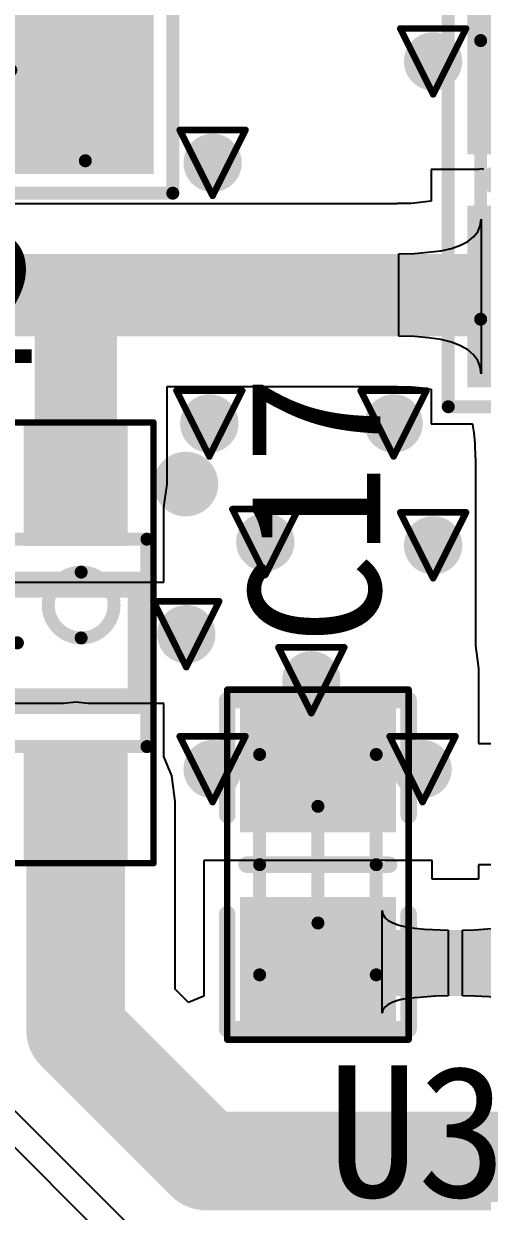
# Model space of a CAD drawing. Header units: millimetres. Extents: x 80 to 220, y 44 to 120.
# Drawn here: x 126.69 to 130.23, y 93.85 to 103.01 of the extents above; entities that cross this region are included whole.
import ezdxf

# ---------------------------------------------------------------- set-up
doc = ezdxf.new("R2010")
doc.units = ezdxf.units.MM
for name, color, linetype in [('BottomLayer', 5, 'Continuous'), ('DrillDrawing', 1, 'Continuous'), ('Mechanical13', 56, 'Continuous'), ('Mechanical15', 56, 'Continuous'), ('MultiLayer', 9, 'Continuous'), ('TopLayer', 1, 'Continuous'), ('TopOverlay', 2, 'Continuous'), ('TopPaste', 8, 'Continuous'), ('TopSolder', 216, 'Continuous'), ('ViaHoleLayer', 16, 'Continuous')]:
    doc.layers.add(name, color=color, linetype=linetype)

# ---------------------------------------------------------------- blocks, each defined once
blk = doc.blocks.new('C0603_28')
at = {"layer": 'Mechanical13', "const_width": 0.1}
for points in [[(0.85, 0.45), (-0.85, 0.45)], [(-0.85, -0.45), (-0.85, 0.45)], [(0.85, -0.45), (0.85, 0.45)], [(0.85, -0.45), (-0.85, -0.45)]]:
    blk.add_lwpolyline(points, dxfattribs=at)
at = {"layer": 'Mechanical13', "const_width": 0.05}
for points in [[(-0.875, 0.45, 1), (-0.825, 0.45, 1)], [(-0.875, 0.45, 1), (-0.825, 0.45, 1)], [(0.825, 0.45, 1), (0.875, 0.45, 1)], [(0.825, 0.45, 1), (0.875, 0.45, 1)], [(-0.875, -0.45, 1), (-0.825, -0.45, 1)], [(-0.875, -0.45, 1), (-0.825, -0.45, 1)], [(0.825, -0.45, 1), (0.875, -0.45, 1)], [(0.825, -0.45, 1), (0.875, -0.45, 1)]]:
    blk.add_lwpolyline(points, format="xyb", close=True, dxfattribs=at)
at = {"layer": 'Mechanical15'}
for points, const_width in [([(-1.35, -0.7), (-1.35, 0.7)], 0.05), ([(1.35, 0.7), (-1.35, 0.7)], 0.05), ([(1.35, -0.7), (1.35, 0.7)], 0.05), ([(0, -0.45), (0, 0.45)], 0.1), ([(0.45, 0), (-0.45, 0)], 0.1), ([(1.35, -0.7), (-1.35, -0.7)], 0.05)]:
    blk.add_lwpolyline(points, dxfattribs=dict(at, const_width=const_width))
for points, const_width in [([(-1.3625, 0.7, 1), (-1.3375, 0.7, 1)], 0.025), ([(-1.3625, 0.7, 1), (-1.3375, 0.7, 1)], 0.025), ([(1.3375, 0.7, 1), (1.3625, 0.7, 1)], 0.025), ([(1.3375, 0.7, 1), (1.3625, 0.7, 1)], 0.025), ([(-0.025, 0.45, 1), (0.025, 0.45, 1)], 0.05), ([(-0.475, 0, 1), (-0.425, 0, 1)], 0.05), ([(0.425, 0, 1), (0.475, 0, 1)], 0.05), ([(-0.025, -0.45, 1), (0.025, -0.45, 1)], 0.05), ([(-1.3625, -0.7, 1), (-1.3375, -0.7, 1)], 0.025), ([(-1.3625, -0.7, 1), (-1.3375, -0.7, 1)], 0.025), ([(1.3375, -0.7, 1), (1.3625, -0.7, 1)], 0.025), ([(1.3375, -0.7, 1), (1.3625, -0.7, 1)], 0.025)]:
    blk.add_lwpolyline(points, format="xyb", close=True, dxfattribs=dict(at, const_width=const_width))
at = {"layer": 'TopLayer'}
for points in [[(-0.35, -0.5), (-0.35, 0.5), (-1.15, -0.5), (-1.15, 0.5)], [(1.15, -0.5), (1.15, 0.5), (0.35, -0.5), (0.35, 0.5)]]:
    blk.add_solid(points, dxfattribs=at)
at = {"layer": 'TopOverlay', "const_width": 0.127}
for points in [[(-0.381, 0.7), (-1.27, 0.7)], [(-1.27, -0.7), (-1.27, 0.7)], [(1.27, 0.7), (0.381, 0.7)], [(1.27, -0.7), (1.27, 0.7)], [(0, -0.55), (0, 0.55)], [(-0.381, -0.7), (-1.27, -0.7)], [(1.27, -0.7), (0.381, -0.7)]]:
    blk.add_lwpolyline(points, dxfattribs=at)
at = {"layer": 'TopOverlay', "const_width": 0.0635}
for points in [[(-1.3017, 0.7, 1), (-1.2383, 0.7, 1)], [(-1.3017, 0.7, 1), (-1.2383, 0.7, 1)], [(-0.4128, 0.7, 1), (-0.3493, 0.7, 1)], [(0.3493, 0.7, 1), (0.4128, 0.7, 1)], [(1.2383, 0.7, 1), (1.3017, 0.7, 1)], [(1.2383, 0.7, 1), (1.3017, 0.7, 1)], [(-0.0318, 0.55, 1), (0.0318, 0.55, 1)], [(-0.0318, -0.55, 1), (0.0318, -0.55, 1)], [(-1.3017, -0.7, 1), (-1.2383, -0.7, 1)], [(-1.3017, -0.7, 1), (-1.2383, -0.7, 1)], [(-0.4128, -0.7, 1), (-0.3493, -0.7, 1)], [(0.3493, -0.7, 1), (0.4128, -0.7, 1)], [(1.2383, -0.7, 1), (1.3017, -0.7, 1)], [(1.2383, -0.7, 1), (1.3017, -0.7, 1)]]:
    blk.add_lwpolyline(points, format="xyb", close=True, dxfattribs=at)
at = {"layer": 'TopPaste'}
for points in [[(-0.35, -0.5), (-0.35, 0.5), (-1.15, -0.5), (-1.15, 0.5)], [(1.15, -0.5), (1.15, 0.5), (0.35, -0.5), (0.35, 0.5)]]:
    blk.add_solid(points, dxfattribs=at)
at = {"layer": 'TopSolder'}
for points in [[(-0.2484, -0.6016), (-0.2484, 0.6016), (-1.2516, -0.6016), (-1.2516, 0.6016)], [(1.2516, -0.6016), (1.2516, 0.6016), (0.2484, -0.6016), (0.2484, 0.6016)]]:
    blk.add_solid(points, dxfattribs=at)
blk = doc.blocks.new('C0805_33')
at = {"layer": 'Mechanical13', "const_width": 0.1}
for points in [[(-1.075, 0.7), (-1.075, -0.7)], [(-1.075, 0.7), (1.075, 0.7)], [(1.075, 0.7), (1.075, -0.7)], [(-1.075, -0.7), (1.075, -0.7)]]:
    blk.add_lwpolyline(points, dxfattribs=at)
at = {"layer": 'Mechanical13', "const_width": 0.05}
for points in [[(-1.1, 0.7, 1), (-1.05, 0.7, 1)], [(-1.1, 0.7, 1), (-1.05, 0.7, 1)], [(1.05, 0.7, 1), (1.1, 0.7, 1)], [(1.05, 0.7, 1), (1.1, 0.7, 1)], [(-1.1, -0.7, 1), (-1.05, -0.7, 1)], [(-1.1, -0.7, 1), (-1.05, -0.7, 1)], [(1.05, -0.7, 1), (1.1, -0.7, 1)], [(1.05, -0.7, 1), (1.1, -0.7, 1)]]:
    blk.add_lwpolyline(points, format="xyb", close=True, dxfattribs=at)
at = {"layer": 'Mechanical15', "const_width": 0.1}
for points in [[(-1.75, 0.95), (-1.75, -0.95)], [(-1.75, 0.95), (1.75, 0.95)], [(1.75, 0.95), (1.75, -0.95)], [(0, 0.5), (0, -0.5)], [(-0.5, 0), (0.5, 0)], [(-1.75, -0.95), (1.75, -0.95)]]:
    blk.add_lwpolyline(points, dxfattribs=at)
at = {"layer": 'Mechanical15', "const_width": 0.05}
for points in [[(-1.775, 0.95, 1), (-1.725, 0.95, 1)], [(-1.775, 0.95, 1), (-1.725, 0.95, 1)], [(1.725, 0.95, 1), (1.775, 0.95, 1)], [(1.725, 0.95, 1), (1.775, 0.95, 1)], [(-0.025, 0.5, 1), (0.025, 0.5, 1)], [(-0.525, 0, 1), (-0.475, 0, 1)], [(0.475, 0, 1), (0.525, 0, 1)], [(-0.025, -0.5, 1), (0.025, -0.5, 1)], [(-1.775, -0.95, 1), (-1.725, -0.95, 1)], [(-1.775, -0.95, 1), (-1.725, -0.95, 1)], [(1.725, -0.95, 1), (1.775, -0.95, 1)], [(1.725, -0.95, 1), (1.775, -0.95, 1)]]:
    blk.add_lwpolyline(points, format="xyb", close=True, dxfattribs=at)
at = {"layer": 'TopLayer'}
for points in [[(-0.3, -0.7), (-0.3, 0.7), (-1.5, -0.7), (-1.5, 0.7)], [(1.5, -0.7), (1.5, 0.7), (0.3, -0.7), (0.3, 0.7)]]:
    blk.add_solid(points, dxfattribs=at)
at = {"layer": 'TopOverlay', "const_width": 0.2}
blk.add_lwpolyline([(0, 0.6), (0, -0.6)], dxfattribs=at)
at = {"layer": 'TopOverlay', "const_width": 0.1}
for points in [[(-0.05, 0.6, 1), (0.05, 0.6, 1)], [(-0.05, -0.6, 1), (0.05, -0.6, 1)]]:
    blk.add_lwpolyline(points, format="xyb", close=True, dxfattribs=at)
at = {"layer": 'TopPaste'}
for points in [[(-0.3, -0.7), (-0.3, 0.7), (-1.5, -0.7), (-1.5, 0.7)], [(1.5, -0.7), (1.5, 0.7), (0.3, -0.7), (0.3, 0.7)]]:
    blk.add_solid(points, dxfattribs=at)
at = {"layer": 'TopSolder'}
for points in [[(-0.1984, -0.8016), (-0.1984, 0.8016), (-1.6016, -0.8016), (-1.6016, 0.8016)], [(1.6016, -0.8016), (1.6016, 0.8016), (0.1984, -0.8016), (0.1984, 0.8016)]]:
    blk.add_solid(points, dxfattribs=at)
blk = doc.blocks.new('SOT_23_5PIN_42')
at = {"layer": 'Mechanical13', "const_width": 0.1}
for points in [[(-0.7999, -1.5001), (-0.7999, 1.4999)], [(0.8001, 1.4999), (-0.7999, 1.4999)], [(0.8001, -1.5001), (0.8001, 1.4999)], [(0.8001, -1.5001), (-0.7999, -1.5001)]]:
    blk.add_lwpolyline(points, dxfattribs=at)
at = {"layer": 'Mechanical13'}
for points, const_width in [([(-0.8249, 1.4999, 1), (-0.7749, 1.4999, 1)], 0.05), ([(-0.8249, 1.4999, 1), (-0.7749, 1.4999, 1)], 0.05), ([(0.7751, 1.4999, 1), (0.8251, 1.4999, 1)], 0.05), ([(0.7751, 1.4999, 1), (0.8251, 1.4999, 1)], 0.05), ([(-0.0379, 0.9919, 1), (-0.5459, 0.9919, 1)], 0.1), ([(-0.5709, 0.9919, 1), (-0.5209, 0.9919, 1)], 0.05), ([(-0.0629, 0.9919, 1), (-0.0129, 0.9919, 1)], 0.05), ([(-0.8249, -1.5001, 1), (-0.7749, -1.5001, 1)], 0.05), ([(-0.8249, -1.5001, 1), (-0.7749, -1.5001, 1)], 0.05), ([(0.7751, -1.5001, 1), (0.8251, -1.5001, 1)], 0.05), ([(0.7751, -1.5001, 1), (0.8251, -1.5001, 1)], 0.05)]:
    blk.add_lwpolyline(points, format="xyb", close=True, dxfattribs=dict(at, const_width=const_width))
at = {"layer": 'Mechanical15'}
for points, const_width in [([(1.7, 1.55), (-1.7, 1.55)], 0.05), ([(-1.7, -1.55), (-1.7, 1.55)], 0.05), ([(1.7, -1.55), (1.7, 1.55)], 0.05), ([(0, -0.5), (0, 0.5)], 0.1), ([(0.5, 0), (-0.5, 0)], 0.1), ([(1.7, -1.55), (-1.7, -1.55)], 0.05)]:
    blk.add_lwpolyline(points, dxfattribs=dict(at, const_width=const_width))
for points, const_width in [([(-1.7125, 1.55, 1), (-1.6875, 1.55, 1)], 0.025), ([(-1.7125, 1.55, 1), (-1.6875, 1.55, 1)], 0.025), ([(1.6875, 1.55, 1), (1.7125, 1.55, 1)], 0.025), ([(1.6875, 1.55, 1), (1.7125, 1.55, 1)], 0.025), ([(-0.025, 0.5, 1), (0.025, 0.5, 1)], 0.05), ([(-0.525, 0, 1), (-0.475, 0, 1)], 0.05), ([(0.475, 0, 1), (0.525, 0, 1)], 0.05), ([(-0.025, -0.5, 1), (0.025, -0.5, 1)], 0.05), ([(-1.7125, -1.55, 1), (-1.6875, -1.55, 1)], 0.025), ([(-1.7125, -1.55, 1), (-1.6875, -1.55, 1)], 0.025), ([(1.6875, -1.55, 1), (1.7125, -1.55, 1)], 0.025), ([(1.6875, -1.55, 1), (1.7125, -1.55, 1)], 0.025)]:
    blk.add_lwpolyline(points, format="xyb", close=True, dxfattribs=dict(at, const_width=const_width))
at = {"layer": 'TopLayer'}
for points in [[(-0.85, 0.65), (-0.85, 1.25), (-1.6, 0.65), (-1.6, 1.25)], [(1.6, 0.65), (1.6, 1.25), (0.85, 0.65), (0.85, 1.25)], [(-0.85, -0.3), (-0.85, 0.3), (-1.6, -0.3), (-1.6, 0.3)], [(-0.85, -1.25), (-0.85, -0.65), (-1.6, -1.25), (-1.6, -0.65)], [(1.6, -1.25), (1.6, -0.65), (0.85, -1.25), (0.85, -0.65)]]:
    blk.add_solid(points, dxfattribs=at)
at = {"layer": 'TopOverlay'}
for points, const_width in [([(-1.1, 1.8, 1), (-1.35, 1.8, 1)], 0.25), ([(-1.4125, 1.8, 1), (-1.2875, 1.8, 1)], 0.125), ([(-1.1625, 1.8, 1), (-1.0375, 1.8, 1)], 0.125), ([(-0.5, 1.45, 1), (-0.4, 1.45, 1)], 0.1), ([(-0.5, 1.45, 1), (-0.4, 1.45, 1)], 0.1), ([(0.4, 1.45, 1), (0.5, 1.45, 1)], 0.1), ([(0.4, 1.45, 1), (0.5, 1.45, 1)], 0.1), ([(-0.5, -1.45, 1), (-0.4, -1.45, 1)], 0.1), ([(-0.5, -1.45, 1), (-0.4, -1.45, 1)], 0.1), ([(0.4, -1.45, 1), (0.5, -1.45, 1)], 0.1), ([(0.4, -1.45, 1), (0.5, -1.45, 1)], 0.1)]:
    blk.add_lwpolyline(points, format="xyb", close=True, dxfattribs=dict(at, const_width=const_width))
at = {"layer": 'TopOverlay', "const_width": 0.2}
for points in [[(-0.45, -1.45), (-0.45, 1.45)], [(0.45, 1.45), (-0.45, 1.45)], [(0.45, -1.45), (0.45, 1.45)], [(0.45, -1.45), (-0.45, -1.45)]]:
    blk.add_lwpolyline(points, dxfattribs=at)
at = {"layer": 'TopPaste'}
for points in [[(-0.85, 0.65), (-0.85, 1.25), (-1.6, 0.65), (-1.6, 1.25)], [(1.6, 0.65), (1.6, 1.25), (0.85, 0.65), (0.85, 1.25)], [(-0.85, -0.3), (-0.85, 0.3), (-1.6, -0.3), (-1.6, 0.3)], [(-0.85, -1.25), (-0.85, -0.65), (-1.6, -1.25), (-1.6, -0.65)], [(1.6, -1.25), (1.6, -0.65), (0.85, -1.25), (0.85, -0.65)]]:
    blk.add_solid(points, dxfattribs=at)
at = {"layer": 'TopSolder'}
for points in [[(-0.7484, 0.5484), (-0.7484, 1.3516), (-1.7016, 0.5484), (-1.7016, 1.3516)], [(1.7016, 0.5484), (1.7016, 1.3516), (0.7484, 0.5484), (0.7484, 1.3516)], [(-0.7484, -0.4016), (-0.7484, 0.4016), (-1.7016, -0.4016), (-1.7016, 0.4016)], [(-0.7484, -1.3516), (-0.7484, -0.5484), (-1.7016, -1.3516), (-1.7016, -0.5484)], [(1.7016, -1.3516), (1.7016, -0.5484), (0.7484, -1.3516), (0.7484, -0.5484)]]:
    blk.add_solid(points, dxfattribs=at)
blk = doc.blocks.new('C0805_113')
at = {"layer": 'Mechanical13', "const_width": 0.1}
for points in [[(-1.075, -0.7), (-1.075, 0.7)], [(-1.075, 0.7), (1.075, 0.7)], [(1.075, -0.7), (1.075, 0.7)], [(-1.075, -0.7), (1.075, -0.7)]]:
    blk.add_lwpolyline(points, dxfattribs=at)
at = {"layer": 'Mechanical13', "const_width": 0.05}
for points in [[(-1.1, 0.7, 1), (-1.05, 0.7, 1)], [(-1.1, 0.7, 1), (-1.05, 0.7, 1)], [(1.05, 0.7, 1), (1.1, 0.7, 1)], [(1.05, 0.7, 1), (1.1, 0.7, 1)], [(-1.1, -0.7, 1), (-1.05, -0.7, 1)], [(-1.1, -0.7, 1), (-1.05, -0.7, 1)], [(1.05, -0.7, 1), (1.1, -0.7, 1)], [(1.05, -0.7, 1), (1.1, -0.7, 1)]]:
    blk.add_lwpolyline(points, format="xyb", close=True, dxfattribs=at)
at = {"layer": 'Mechanical15', "const_width": 0.1}
for points in [[(-1.75, -0.95), (-1.75, 0.95)], [(-1.75, 0.95), (1.75, 0.95)], [(1.75, -0.95), (1.75, 0.95)], [(0, -0.5), (0, 0.5)], [(-0.5, 0), (0.5, 0)], [(-1.75, -0.95), (1.75, -0.95)]]:
    blk.add_lwpolyline(points, dxfattribs=at)
at = {"layer": 'Mechanical15', "const_width": 0.05}
for points in [[(-1.775, 0.95, 1), (-1.725, 0.95, 1)], [(-1.775, 0.95, 1), (-1.725, 0.95, 1)], [(1.725, 0.95, 1), (1.775, 0.95, 1)], [(1.725, 0.95, 1), (1.775, 0.95, 1)], [(-0.025, 0.5, 1), (0.025, 0.5, 1)], [(-0.525, 0, 1), (-0.475, 0, 1)], [(0.475, 0, 1), (0.525, 0, 1)], [(-0.025, -0.5, 1), (0.025, -0.5, 1)], [(-1.775, -0.95, 1), (-1.725, -0.95, 1)], [(-1.775, -0.95, 1), (-1.725, -0.95, 1)], [(1.725, -0.95, 1), (1.775, -0.95, 1)], [(1.725, -0.95, 1), (1.775, -0.95, 1)]]:
    blk.add_lwpolyline(points, format="xyb", close=True, dxfattribs=at)
at = {"layer": 'TopLayer'}
for points in [[(-0.3, -0.7), (-0.3, 0.7), (-1.5, -0.7), (-1.5, 0.7)], [(1.5, -0.7), (1.5, 0.7), (0.3, -0.7), (0.3, 0.7)]]:
    blk.add_solid(points, dxfattribs=at)
at = {"layer": 'TopOverlay', "const_width": 0.2}
blk.add_lwpolyline([(0, -0.6), (0, 0.6)], dxfattribs=at)
at = {"layer": 'TopOverlay', "const_width": 0.1}
for points in [[(-0.05, 0.6, 1), (0.05, 0.6, 1)], [(-0.05, -0.6, 1), (0.05, -0.6, 1)]]:
    blk.add_lwpolyline(points, format="xyb", close=True, dxfattribs=at)
at = {"layer": 'TopPaste'}
for points in [[(-0.3, -0.7), (-0.3, 0.7), (-1.5, -0.7), (-1.5, 0.7)], [(1.5, -0.7), (1.5, 0.7), (0.3, -0.7), (0.3, 0.7)]]:
    blk.add_solid(points, dxfattribs=at)
at = {"layer": 'TopSolder'}
for points in [[(-0.1984, -0.8016), (-0.1984, 0.8016), (-1.6016, -0.8016), (-1.6016, 0.8016)], [(1.6016, -0.8016), (1.6016, 0.8016), (0.1984, -0.8016), (0.1984, 0.8016)]]:
    blk.add_solid(points, dxfattribs=at)

msp = doc.modelspace()

# ---------------------------------------------------------------- linework, layer by layer
at = {"layer": 'BottomLayer', "const_width": 0.225}
for points in [[(129.7347, 102.7242, 1), (129.9597, 102.7242, 1)], [(128.0329, 101.9415, 1), (128.2579, 101.9415, 1)], [(128.0075, 99.9302, 1), (128.2325, 99.9302, 1)], [(129.4299, 99.9302, 1), (129.6549, 99.9302, 1)], [(128.4393, 99.0158, 1), (128.6643, 99.0158, 1)], [(129.7347, 98.9904, 1), (129.9597, 98.9904, 1)], [(127.8297, 98.3046, 1), (128.0547, 98.3046, 1)], [(128.7949, 97.949, 1), (129.0199, 97.949, 1)], [(128.0329, 97.2632, 1), (128.2579, 97.2632, 1)], [(129.6532, 97.2632, 1), (129.8782, 97.2632, 1)]]:
    msp.add_lwpolyline(points, format="xyb", close=True, dxfattribs=at)
at = {"layer": 'DrillDrawing', "const_width": 0.0508}
for points in [[(129.5932, 102.9782), (130.1012, 102.9782)], [(129.5932, 102.9782), (129.8472, 102.4702)], [(129.8472, 102.4702), (130.1012, 102.9782)], [(127.8914, 102.1955), (128.3994, 102.1955)], [(127.8914, 102.1955), (128.1454, 101.6875)], [(128.1454, 101.6875), (128.3994, 102.1955)], [(127.866, 100.1842), (128.374, 100.1842)], [(127.866, 100.1842), (128.12, 99.6762)], [(128.12, 99.6762), (128.374, 100.1842)], [(129.2884, 100.1842), (129.7964, 100.1842)], [(129.2884, 100.1842), (129.5424, 99.6762)], [(129.5424, 99.6762), (129.7964, 100.1842)], [(128.2978, 99.2698), (128.8058, 99.2698)], [(128.2978, 99.2698), (128.5518, 98.7618)], [(128.5518, 98.7618), (128.8058, 99.2698)], [(129.5932, 99.2444), (130.1012, 99.2444)], [(129.5932, 99.2444), (129.8472, 98.7364)], [(129.8472, 98.7364), (130.1012, 99.2444)], [(127.6882, 98.5586), (128.1962, 98.5586)], [(127.6882, 98.5586), (127.9422, 98.0506)], [(127.9422, 98.0506), (128.1962, 98.5586)], [(128.6534, 98.203), (129.1614, 98.203)], [(128.6534, 98.203), (128.9074, 97.695)], [(128.9074, 97.695), (129.1614, 98.203)], [(127.8914, 97.5172), (128.3994, 97.5172)], [(127.8914, 97.5172), (128.1454, 97.0092)], [(128.1454, 97.0092), (128.3994, 97.5172)], [(129.5117, 97.5172), (130.0197, 97.5172)], [(129.5117, 97.5172), (129.7657, 97.0092)], [(129.7657, 97.0092), (130.0197, 97.5172)]]:
    msp.add_lwpolyline(points, dxfattribs=at)
at = {"layer": 'DrillDrawing', "const_width": 0.0254}
for points in [[(129.5805, 102.9782, 1), (129.6059, 102.9782, 1)], [(129.5805, 102.9782, 1), (129.6059, 102.9782, 1)], [(130.0885, 102.9782, 1), (130.1139, 102.9782, 1)], [(130.0885, 102.9782, 1), (130.1139, 102.9782, 1)], [(129.8345, 102.4702, 1), (129.8599, 102.4702, 1)], [(129.8345, 102.4702, 1), (129.8599, 102.4702, 1)], [(127.8787, 102.1955, 1), (127.9041, 102.1955, 1)], [(127.8787, 102.1955, 1), (127.9041, 102.1955, 1)], [(128.3867, 102.1955, 1), (128.4121, 102.1955, 1)], [(128.3867, 102.1955, 1), (128.4121, 102.1955, 1)], [(128.1327, 101.6875, 1), (128.1581, 101.6875, 1)], [(128.1327, 101.6875, 1), (128.1581, 101.6875, 1)], [(127.8533, 100.1842, 1), (127.8787, 100.1842, 1)], [(127.8533, 100.1842, 1), (127.8787, 100.1842, 1)], [(128.3613, 100.1842, 1), (128.3867, 100.1842, 1)], [(128.3613, 100.1842, 1), (128.3867, 100.1842, 1)], [(129.2757, 100.1842, 1), (129.3011, 100.1842, 1)], [(129.2757, 100.1842, 1), (129.3011, 100.1842, 1)], [(129.7837, 100.1842, 1), (129.8091, 100.1842, 1)], [(129.7837, 100.1842, 1), (129.8091, 100.1842, 1)], [(128.1073, 99.6762, 1), (128.1327, 99.6762, 1)], [(128.1073, 99.6762, 1), (128.1327, 99.6762, 1)], [(129.5297, 99.6762, 1), (129.5551, 99.6762, 1)], [(129.5297, 99.6762, 1), (129.5551, 99.6762, 1)], [(128.2851, 99.2698, 1), (128.3105, 99.2698, 1)], [(128.2851, 99.2698, 1), (128.3105, 99.2698, 1)], [(128.7931, 99.2698, 1), (128.8185, 99.2698, 1)], [(128.7931, 99.2698, 1), (128.8185, 99.2698, 1)], [(129.5805, 99.2444, 1), (129.6059, 99.2444, 1)], [(129.5805, 99.2444, 1), (129.6059, 99.2444, 1)], [(130.0885, 99.2444, 1), (130.1139, 99.2444, 1)], [(130.0885, 99.2444, 1), (130.1139, 99.2444, 1)], [(128.5391, 98.7618, 1), (128.5645, 98.7618, 1)], [(128.5391, 98.7618, 1), (128.5645, 98.7618, 1)], [(129.8345, 98.7364, 1), (129.8599, 98.7364, 1)], [(129.8345, 98.7364, 1), (129.8599, 98.7364, 1)], [(127.6755, 98.5586, 1), (127.7009, 98.5586, 1)], [(127.6755, 98.5586, 1), (127.7009, 98.5586, 1)], [(128.1835, 98.5586, 1), (128.2089, 98.5586, 1)], [(128.1835, 98.5586, 1), (128.2089, 98.5586, 1)], [(128.6407, 98.203, 1), (128.6661, 98.203, 1)], [(128.6407, 98.203, 1), (128.6661, 98.203, 1)], [(129.1487, 98.203, 1), (129.1741, 98.203, 1)], [(129.1487, 98.203, 1), (129.1741, 98.203, 1)], [(127.9295, 98.0506, 1), (127.9549, 98.0506, 1)], [(127.9295, 98.0506, 1), (127.9549, 98.0506, 1)], [(128.8947, 97.695, 1), (128.9201, 97.695, 1)], [(128.8947, 97.695, 1), (128.9201, 97.695, 1)], [(127.8787, 97.5172, 1), (127.9041, 97.5172, 1)], [(127.8787, 97.5172, 1), (127.9041, 97.5172, 1)], [(128.3867, 97.5172, 1), (128.4121, 97.5172, 1)], [(128.3867, 97.5172, 1), (128.4121, 97.5172, 1)], [(129.499, 97.5172, 1), (129.5244, 97.5172, 1)], [(129.499, 97.5172, 1), (129.5244, 97.5172, 1)], [(130.007, 97.5172, 1), (130.0324, 97.5172, 1)], [(130.007, 97.5172, 1), (130.0324, 97.5172, 1)], [(128.1327, 97.0092, 1), (128.1581, 97.0092, 1)], [(128.1327, 97.0092, 1), (128.1581, 97.0092, 1)], [(129.753, 97.0092, 1), (129.7784, 97.0092, 1)], [(129.753, 97.0092, 1), (129.7784, 97.0092, 1)]]:
    msp.add_lwpolyline(points, format="xyb", close=True, dxfattribs=at)
at = {"layer": 'MultiLayer', "const_width": 0.225}
for points in [[(129.7347, 102.7242, 1), (129.9597, 102.7242, 1)], [(128.0329, 101.9415, 1), (128.2579, 101.9415, 1)], [(128.0075, 99.9302, 1), (128.2325, 99.9302, 1)], [(129.4299, 99.9302, 1), (129.6549, 99.9302, 1)], [(128.4393, 99.0158, 1), (128.6643, 99.0158, 1)], [(129.7347, 98.9904, 1), (129.9597, 98.9904, 1)], [(127.8297, 98.3046, 1), (128.0547, 98.3046, 1)], [(128.7949, 97.949, 1), (129.0199, 97.949, 1)], [(128.0329, 97.2632, 1), (128.2579, 97.2632, 1)], [(129.6532, 97.2632, 1), (129.8782, 97.2632, 1)]]:
    msp.add_lwpolyline(points, format="xyb", close=True, dxfattribs=at)
at = {"layer": 'TopLayer'}
for p, q in [((130.1948, 101.8908), (129.833, 101.8908)), ((129.833, 101.8908), (129.833, 101.6454)), ((130.217, 101.8952), (130.1948, 101.8908)), ((130.2392, 101.8908), (130.217, 101.8952)), ((129.5674, 101.6253), (126.169, 101.6253)), ((129.5734, 101.6267), (129.5674, 101.6253)), ((129.6779, 101.629), (129.5734, 101.6267)), ((129.833, 101.6454), (129.6779, 101.629)), ((130.1916, 101.4101), (130.2107, 101.4557)), ((130.2107, 101.4557), (130.217, 101.5067)), ((130.217, 101.5067), (130.217, 100.3128)), ((130.0583, 101.3054), (130.1154, 101.3349)), ((130.1154, 101.3349), (130.1599, 101.3698)), ((130.1599, 101.3698), (130.1916, 101.4101)), ((129.7027, 101.241), (129.9059, 101.2625)), ((129.9059, 101.2625), (129.9884, 101.2812)), ((129.9884, 101.2812), (130.0583, 101.3054)), ((129.582, 101.2383), (129.7027, 101.241)), ((129.582, 100.6033), (129.582, 101.2383)), ((129.7027, 100.6004), (129.582, 100.6033)), ((129.8106, 100.5917), (129.7027, 100.6004)), ((129.9059, 100.5772), (129.8106, 100.5917)), ((129.9884, 100.5568), (129.9059, 100.5772)), ((130.0583, 100.5307), (129.9884, 100.5568)), ((130.1154, 100.4987), (130.0583, 100.5307)), ((130.1599, 100.461), (130.1154, 100.4987)), ((130.1916, 100.4174), (130.1599, 100.461)), ((130.2107, 100.368), (130.1916, 100.4174)), ((130.217, 100.3128), (130.2107, 100.368)), ((127.7933, 99.4628), (127.7933, 100.2163)), ((127.7933, 100.2163), (129.5668, 100.2163)), ((129.5668, 100.2163), (129.5727, 100.2149)), ((129.5727, 100.2149), (129.6824, 100.2123)), ((129.6824, 100.2123), (129.7657, 100.2056)), ((129.7657, 100.2056), (129.83, 100.1958)), ((129.83, 100.1958), (129.833, 100.195)), ((129.833, 100.195), (129.833, 99.9288)), ((129.833, 99.9288), (130.1501, 99.9288)), ((130.1501, 99.9288), (130.1522, 99.921)), ((130.1522, 99.921), (130.1625, 99.8587)), ((130.1625, 99.8587), (130.1697, 99.777)), ((130.1697, 99.777), (130.1726, 99.6677)), ((130.1726, 99.6677), (130.1739, 99.6619)), ((130.1739, 99.6619), (130.1739, 98.2182)), ((127.7698, 99.2841), (127.7933, 99.4628)), ((127.7698, 98.7068), (127.7698, 99.2841)), ((126.4078, 98.7068), (127.7698, 98.7068)), ((130.1739, 98.2182), (130.1974, 98.0395)), ((130.1974, 98.0395), (130.1974, 97.4622)), ((126.9933, 97.7688), (126.4078, 97.7688)), ((127.0888, 97.7814), (126.9933, 97.7688)), ((127.1843, 97.7688), (127.0888, 97.7814)), ((127.7698, 97.7688), (127.1843, 97.7688)), ((127.7698, 97.3599), (127.7698, 97.7688)), ((130.1974, 97.4622), (131.5594, 97.4622)), ((127.8312, 97.2117), (127.7698, 97.3599)), ((127.8574, 97.0128), (127.8312, 97.2117)), ((127.8574, 95.5647), (127.8574, 97.0128)), ((129.4329, 96.5576), (128.0772, 96.5576)), ((128.0772, 96.5576), (128.0772, 95.5109)), ((129.4551, 96.562), (129.4329, 96.5576)), ((129.4773, 96.5576), (129.4551, 96.562)), ((129.8392, 96.5576), (129.4773, 96.5576)), ((129.8392, 96.4156), (129.8392, 96.5576)), ((130.5592, 96.5242), (130.1974, 96.5242)), ((130.1974, 96.5242), (130.1974, 96.4156)), ((130.1974, 96.4156), (129.8392, 96.4156)), ((129.4551, 95.3796), (129.4551, 96.1735)), ((129.4551, 96.1735), (129.4602, 96.1448)), ((129.4602, 96.1448), (129.4755, 96.1191)), ((129.4755, 96.1191), (129.5009, 96.0964)), ((129.5009, 96.0964), (129.5364, 96.0767)), ((129.5364, 96.0767), (129.5821, 96.06)), ((129.5821, 96.06), (129.638, 96.0464)), ((129.638, 96.0464), (129.7041, 96.0358)), ((129.7041, 96.0358), (129.7803, 96.0282)), ((129.7803, 96.0282), (129.9631, 96.0222)), ((129.9631, 96.0222), (129.9631, 95.5142)), ((130.0734, 96.0222), (130.17, 96.0234)), ((130.0734, 95.5142), (130.0734, 96.0222)), ((130.17, 96.0234), (130.3986, 96.0411)), ((127.9599, 95.4623), (127.8574, 95.5647)), ((128.0772, 95.5109), (127.9599, 95.4623)), ((129.5821, 95.4806), (129.5364, 95.4658)), ((129.638, 95.4927), (129.5821, 95.4806)), ((129.8666, 95.5128), (129.638, 95.4927)), ((129.9631, 95.5142), (129.8666, 95.5128)), ((130.17, 95.513), (130.0734, 95.5142)), ((130.3325, 95.5036), (130.17, 95.513)), ((129.4602, 95.4052), (129.4551, 95.3796)), ((129.4755, 95.4281), (129.4602, 95.4052)), ((129.5009, 95.4483), (129.4755, 95.4281)), ((129.5364, 95.4658), (129.5009, 95.4483)), ((130.1027, 90.8597), (125.9329, 95.0295)), ((126.5453, 94.7029), (127.5511, 93.6971))]:
    msp.add_line(p, q, dxfattribs=at)
for points, const_width in [([(129.7347, 102.7242, 1), (129.9597, 102.7242, 1)], 0.225), ([(128.0329, 101.9415, 1), (128.2579, 101.9415, 1)], 0.225), ([(126.93, 100.9056, 1), (127.2475, 100.9056, 1)], 0.3175), ([(128.0075, 99.9302, 1), (128.2325, 99.9302, 1)], 0.225), ([(129.4299, 99.9302, 1), (129.6549, 99.9302, 1)], 0.225), ([(126.93, 99.4628, 1), (127.2475, 99.4628, 1)], 0.3175), ([(128.4393, 99.0158, 1), (128.6643, 99.0158, 1)], 0.225), ([(129.7347, 98.9904, 1), (129.9597, 98.9904, 1)], 0.225), ([(127.8297, 98.3046, 1), (128.0547, 98.3046, 1)], 0.225), ([(128.7949, 97.949, 1), (129.0199, 97.949, 1)], 0.225), ([(128.0329, 97.2632, 1), (128.2579, 97.2632, 1)], 0.225), ([(129.6532, 97.2632, 1), (129.8782, 97.2632, 1)], 0.225), ([(126.8983, 97.0128, 1), (127.2793, 97.0128, 1)], 0.381), ([(128.8396, 95.7682, 1), (129.0936, 95.7682, 1)], 0.254), ([(126.8983, 95.2464, 1), (127.2793, 95.2464, 1)], 0.381), ([(126.8983, 95.2464, 1), (127.2793, 95.2464, 1)], 0.381), ([(127.9041, 94.2406, 1), (128.2851, 94.2406, 1)], 0.381), ([(127.9041, 94.2406, 1), (128.2851, 94.2406, 1)], 0.381)]:
    msp.add_lwpolyline(points, format="xyb", close=True, dxfattribs=dict(at, const_width=const_width))
for points, const_width in [([(125.1888, 100.9208), (130.903, 100.9208)], 0.635), ([(127.0888, 99.4628), (127.0888, 100.9056)], 0.635), ([(127.0888, 95.2464), (127.0888, 97.0128)], 0.762), ([(128.9666, 95.7682), (130.8784, 95.7682)], 0.508), ([(127.0888, 95.2464), (128.0946, 94.2406)], 0.762), ([(128.0946, 94.2406), (138.153, 94.2406)], 0.762)]:
    msp.add_lwpolyline(points, dxfattribs=dict(at, const_width=const_width))
at = {"layer": 'ViaHoleLayer', "const_width": 0.1}
for points in [[(129.7972, 102.7242, 1), (129.8972, 102.7242, 1)], [(128.0954, 101.9415, 1), (128.1954, 101.9415, 1)], [(128.07, 99.9302, 1), (128.17, 99.9302, 1)], [(129.4924, 99.9302, 1), (129.5924, 99.9302, 1)], [(128.5018, 99.0158, 1), (128.6018, 99.0158, 1)], [(129.7972, 98.9904, 1), (129.8972, 98.9904, 1)], [(127.8922, 98.3046, 1), (127.9922, 98.3046, 1)], [(128.8574, 97.949, 1), (128.9574, 97.949, 1)], [(128.0954, 97.2632, 1), (128.1954, 97.2632, 1)], [(129.7157, 97.2632, 1), (129.8157, 97.2632, 1)]]:
    msp.add_lwpolyline(points, format="xyb", close=True, dxfattribs=at)

# ---------------------------------------------------------------- block references
for name, p, rotation in [('C0805_113', (126.088, 102.6574), 360), ('C0805_33', (130.914, 101.8098), 90), ('SOT_23_5PIN_42', (126.1388, 98.2378), 270), ('C0603_28', (128.9582, 96.5266), 270)]:
    msp.add_blockref(name, p, dxfattribs=dict(rotation=rotation))

# ---------------------------------------------------------------- texts
at = {"layer": 'TopOverlay'}
for s, p in [('C12', (124.7418, 100.3968)), ('U3', (129.0344, 93.9612))]:
    msp.add_text(s, height=1.016, dxfattribs=at).set_placement(p)
msp.add_text('C17', height=1.016, rotation=90, dxfattribs=at).set_placement((129.4408, 98.2284))

doc.saveas('drawing.dxf')
